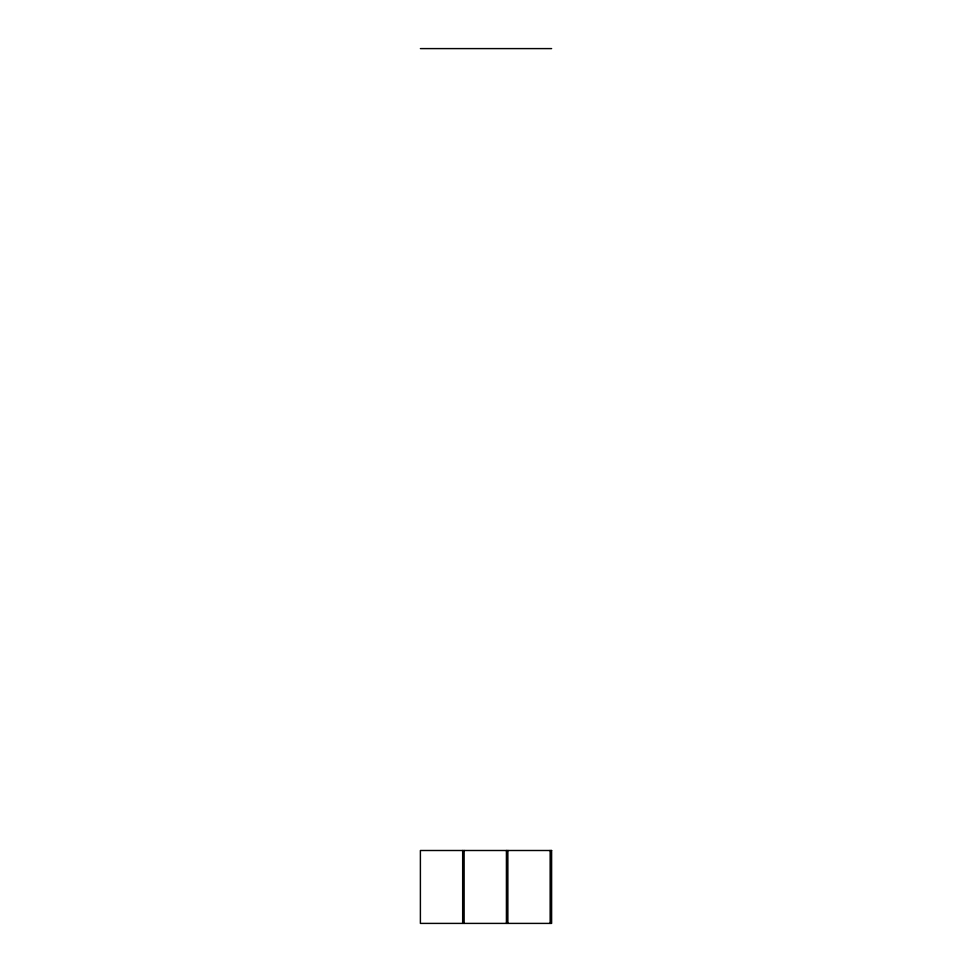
<?xml version="1.0" encoding="UTF-8"?>
<svg xmlns="http://www.w3.org/2000/svg" width="972" height="972" viewBox="0 0 972 972"><rect width="100%" height="100%" fill="white"/><g stroke="black" fill="none" stroke-linecap="round" stroke-linejoin="round"><path stroke-width="1.46" d="M420.39 48.6L551.61 48.6M550.152 850.5L550.152 923.4M507.87 850.5L507.87 923.4M506.412 850.5L506.412 923.4M464.13 850.5L464.13 923.4M462.672 850.5L462.672 923.4M551.61 850.5L420.39 850.5L420.39 923.4L551.61 923.4L551.61 850.5"/></g></svg>
